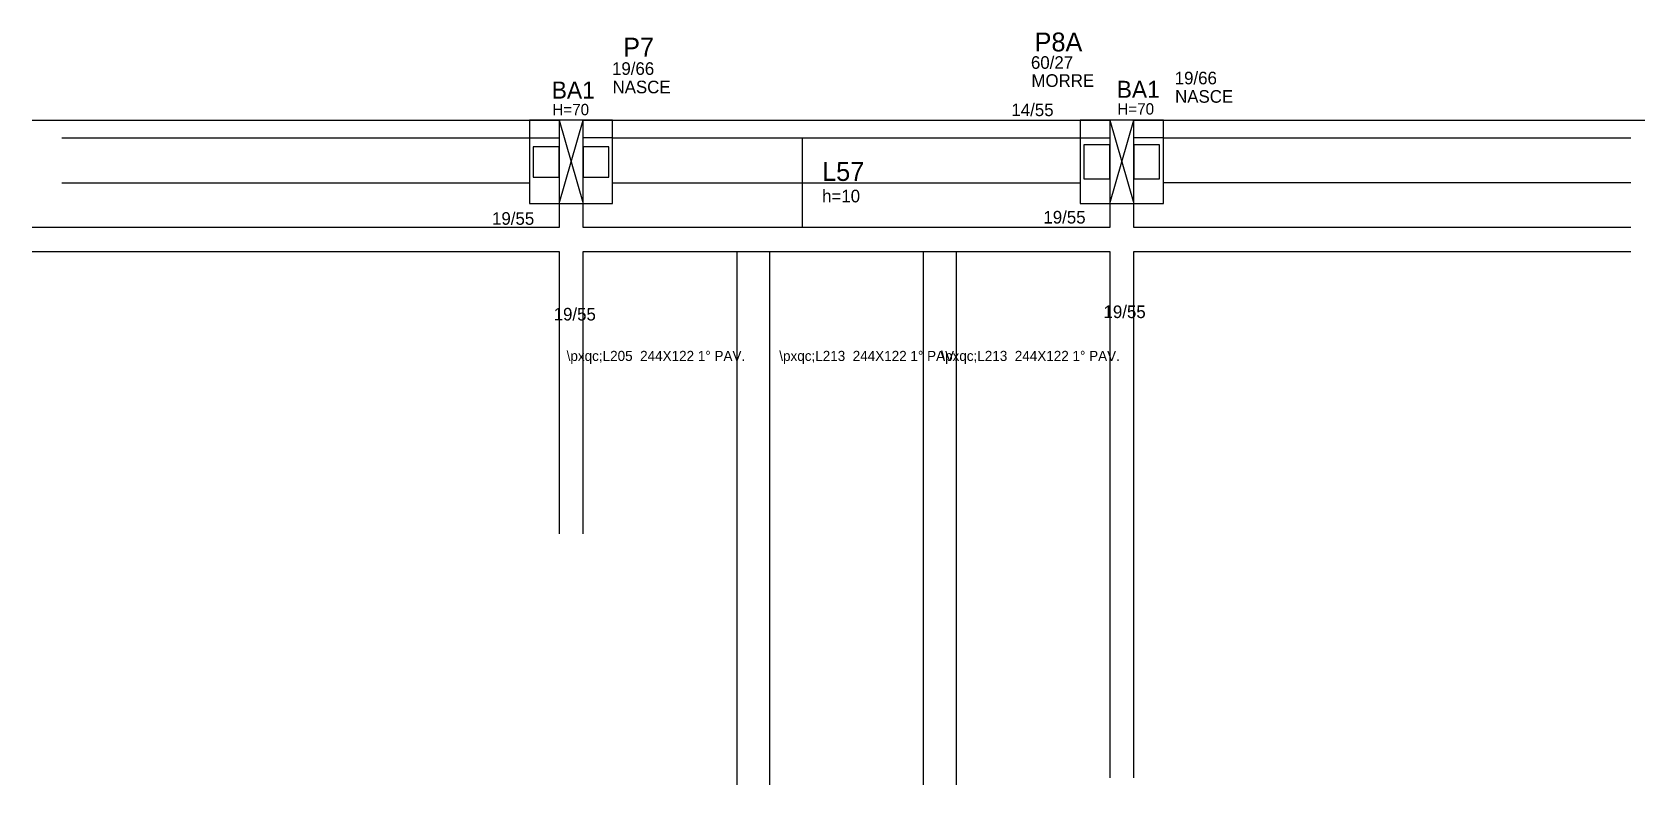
# Model space of a CAD drawing. Header units: metres. Extents: x 6012 to 7292, y 2697 to 3294.
import ezdxf

# ---------------------------------------------------------------- set-up
doc = ezdxf.new("R2010")
doc.units = ezdxf.units.M
for name, color, linetype in [('1', 7, 'Continuous'), ('3', 7, 'Continuous'), ('4', 7, 'Continuous'), ('7', 7, 'Continuous'), ('AUX00', 7, 'Continuous'), ('Painéis', 7, 'Continuous')]:
    doc.layers.add(name, color=color, linetype=linetype)

msp = doc.modelspace()

# ---------------------------------------------------------------- linework, layer by layer
at = {"layer": '1', "color": 7, "lineweight": 25}
for p, q in [((6430.2, 3158.2), (6449.2, 3224.2)), ((6430.2, 3224.2), (6449.2, 3158.2)), ((6867.2, 3158.2), (6886.2, 3224.2)), ((6867.2, 3224.2), (6886.2, 3158.2))]:
    msp.add_line(p, q, dxfattribs=at)
at = {"layer": '3', "color": 7, "lineweight": 25}
for p, q in [((6012.2, 3224.2), (6430.2, 3224.2)), ((6449.2, 3224.2), (6867.2, 3224.2)), ((6886.2, 3224.2), (7291.7, 3224.2)), ((6035.7, 3210.2), (6406.7, 3210.2)), ((6406.7, 3210.2), (6430.2, 3210.2)), ((6472.7, 3210.2), (6449.2, 3210.2)), ((6472.7, 3210.2), (6843.7, 3210.2)), ((6843.7, 3210.2), (6867.2, 3210.2)), ((6909.7, 3210.2), (6886.2, 3210.2)), ((6909.7, 3210.2), (7280.7, 3210.2))]:
    msp.add_line(p, q, dxfattribs=at)
for points in [[(6406.7, 3158.2), (6472.7, 3158.2), (6472.7, 3224.2), (6406.7, 3224.2), (6406.7, 3158.2)], [(6843.7, 3158.2), (6909.7, 3158.2), (6909.7, 3224.2), (6843.7, 3224.2), (6843.7, 3158.2)], [(6430.2, 3158.2), (6430.2, 3139.2)], [(6449.2, 3139.2), (6449.2, 3158.2)], [(6867.2, 3158.2), (6867.2, 3139.2)], [(6886.2, 3139.2), (6886.2, 3158.2)], [(6430.2, 3139.2), (6012.2, 3139.2)], [(6867.2, 3139.2), (6449.2, 3139.2)], [(7280.7, 3139.2), (6886.2, 3139.2)], [(6012.2, 3120.2), (6430.2, 3120.2)], [(6430.2, 3120.2), (6430.2, 2896.2)], [(6449.2, 3120.2), (6867.2, 3120.2)], [(6449.2, 2896.2), (6449.2, 3120.2)], [(6867.2, 3120.2), (6867.2, 2702.7)], [(6886.2, 3120.2), (7280.7, 3120.2)], [(6886.2, 2702.7), (6886.2, 3120.2)]]:
    msp.add_lwpolyline(points, dxfattribs=at)
at = {"layer": '7', "color": 7, "lineweight": 25}
for points in [[(6430.2, 3158.2), (6449.2, 3158.2), (6449.2, 3224.2), (6430.2, 3224.2), (6430.2, 3158.2)], [(6867.2, 3158.2), (6886.2, 3158.2), (6886.2, 3224.2), (6867.2, 3224.2), (6867.2, 3158.2)], [(6430.2, 3203.2), (6409.7, 3203.2), (6409.7, 3179.2), (6430.2, 3179.2), (6430.2, 3203.2)], [(6469.7, 3203.2), (6449.2, 3203.2), (6449.2, 3179.2), (6469.7, 3179.2), (6469.7, 3203.2)], [(6867.2, 3204.7), (6846.7, 3204.7), (6846.7, 3177.7), (6867.2, 3177.7), (6867.2, 3204.7)], [(6906.7, 3204.7), (6886.2, 3204.7), (6886.2, 3177.7), (6906.7, 3177.7), (6906.7, 3204.7)]]:
    msp.add_lwpolyline(points, dxfattribs=at)
at = {"layer": 'Painéis', "color": 7, "lineweight": 25}
for p, q in [((6623.2, 3210.2), (6623.2, 3139.2)), ((6035.7, 3174.7), (6406.7, 3174.7)), ((6472.7, 3174.7), (6843.7, 3174.7)), ((7280.7, 3174.7), (6909.7, 3174.7)), ((6571.2, 3120.2), (6571.2, 2697.2)), ((6597.2, 3120.2), (6597.2, 2697.2)), ((6719.2, 3120.2), (6719.2, 2697.2)), ((6745.2, 3120.2), (6745.2, 2697.2))]:
    msp.add_line(p, q, dxfattribs=at)

# ---------------------------------------------------------------- texts
at = {"layer": '3', "color": 7, "lineweight": 25}
for s, height, p in [('60/27', 10, (6804.6, 3265)), ('19/66', 10, (6472.2, 3260.2)), ('19/66', 10, (6918.7, 3252.7)), ('NASCE', 10, (6472.6, 3245.6)), ('MORRE', 10, (6805, 3250.7)), ('H=70', 9, (6424.9, 3228.2)), ('14/55', 10, (6789.1, 3227.5)), ('H=70', 9, (6873.2, 3228.7)), ('NASCE', 10, (6919, 3238.1)), ('h=10', 10, (6638.9, 3159.1)), ('19/55', 10, (6377, 3141.3)), ('19/55', 10, (6814.5, 3142.3)), ('19/55', 10, (6425.9, 3065.4)), ('19/55', 10, (6862.2, 3067.3))]:
    msp.add_text(s, height=height, dxfattribs=at).set_placement(p)
at = {"layer": '4', "color": 7, "lineweight": 25}
for s, height, p in [('P7', 15, (6481, 3274.7)), ('P8A', 15, (6807.5, 3278.8)), ('BA1', 13.5, (6424.4, 3241.4)), ('BA1', 13.5, (6872.7, 3242)), ('L57', 15, (6638.9, 3176.1))]:
    msp.add_text(s, height=height, dxfattribs=at).set_placement(p)
at = {"layer": 'AUX00', "color": 7, "lineweight": 25}
for s, p in [('\\pxqc;L205 ^J244X122^J1° PAV.', (6436.2, 3033.3)), ('\\pxqc;L213 ^J244X122^J1° PAV.', (6604.9, 3033.3)), ('\\pxqc;L213 ^J244X122^J1° PAV.', (6733.5, 3033.3))]:
    msp.add_text(s, height=8, dxfattribs=at).set_placement(p)

doc.saveas('drawing.dxf')
